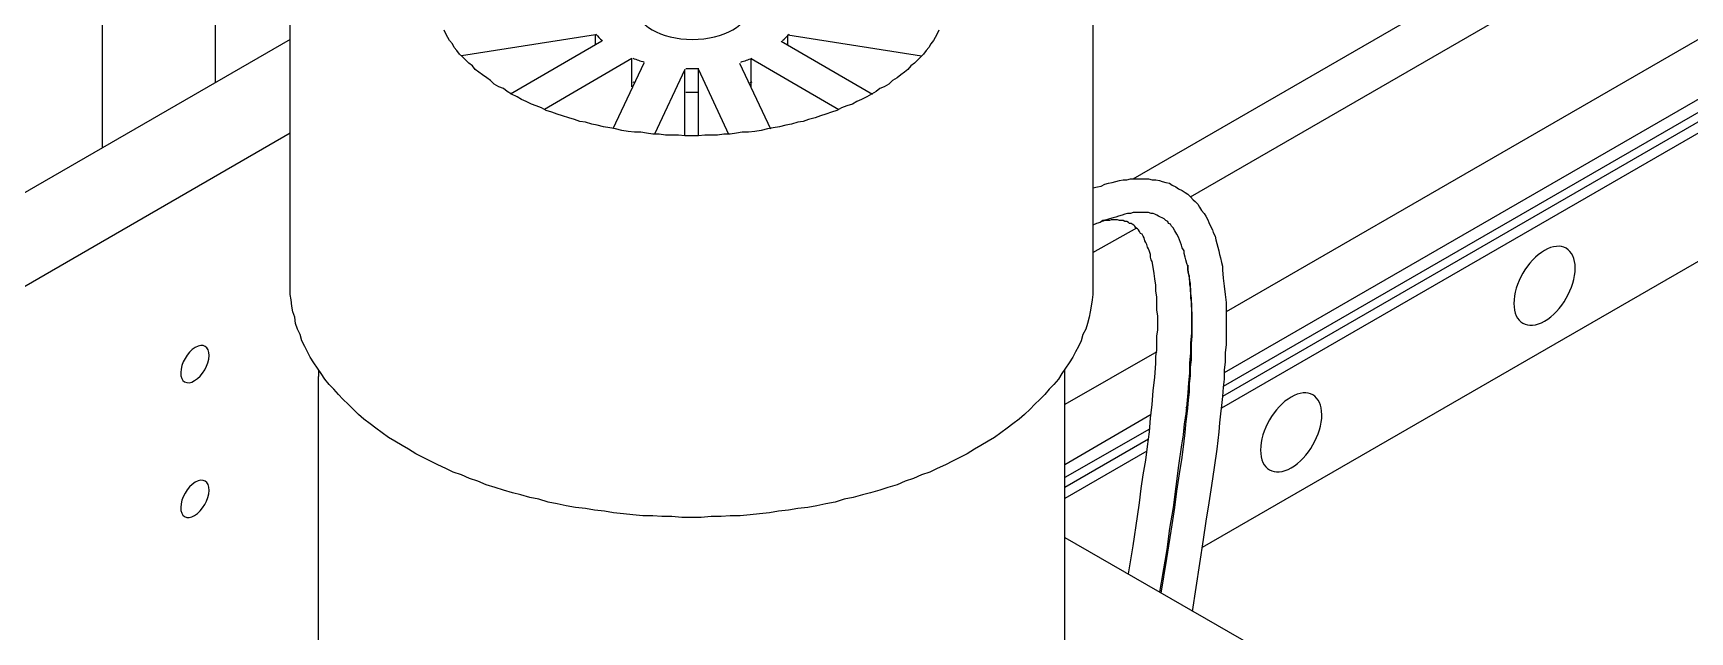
# Model space of a CAD drawing. Extents: x 23 to 317, y -101 to 289.
# Drawn here: x 168.18 to 195.46, y 134.71 to 144.58 of the extents above; entities that cross this region are included whole.
import ezdxf

# ---------------------------------------------------------------- set-up
doc = ezdxf.new("R2010")
doc.units = 0
doc.layers.get('0').update_dxf_attribs({"linetype": 'CONTINUOUS'})

msp = doc.modelspace()

# ---------------------------------------------------------------- linework, layer by layer
at = {"color": 7}
for points in [[(186.293098, 142.179356), (218.502457, 160.775533)], [(187.238666, 141.879176), (219.433016, 160.475352)], [(219.387989, 158.20899), (187.824018, 139.988039)], [(220.558692, 157.533584), (187.763982, 138.5922)], [(220.408602, 157.59362), (187.778991, 138.757299)], [(220.108422, 157.638648), (187.794, 138.982435)], [(220.633737, 157.383494), (187.748973, 138.397083)], [(171.179014, 143.770312), (171.179014, 155.837565)], [(220.633737, 155.267222), (187.433783, 136.100703)], [(169.317895, 142.689663), (169.317895, 153.901401)], [(185.632701, 145.016061), (185.632701, 140.468328), (185.632701, 140.378274), (185.632701, 140.27321), (185.617692, 140.183156), (185.602683, 140.078093), (185.587674, 139.988039), (185.572665, 139.897985), (185.542647, 139.792922), (185.512629, 139.702868), (185.467602, 139.612813), (185.437584, 139.50775), (185.392556, 139.417696), (185.347529, 139.327642), (185.302502, 139.237588), (185.242466, 139.147534), (185.18243, 139.05748), (185.122394, 138.967426), (185.062358, 138.877371), (184.987313, 138.787317), (184.912268, 138.712272), (184.837223, 138.622218), (184.762178, 138.547173), (184.672123, 138.457119), (184.597078, 138.382074), (184.507024, 138.29202), (184.41697, 138.216975), (184.311907, 138.141929), (184.221853, 138.066884), (184.11679, 137.991839), (184.011727, 137.916794), (183.906663, 137.856758), (183.786591, 137.781713), (183.681528, 137.721677), (183.561456, 137.646632), (183.441384, 137.586596), (183.321312, 137.52656), (183.201239, 137.466523), (183.066158, 137.406487), (182.946086, 137.346451), (182.811005, 137.301424), (182.675924, 137.241388), (182.540843, 137.196361), (182.405761, 137.136325), (182.255671, 137.091298), (182.12059, 137.046271), (181.9705, 137.001244), (181.835419, 136.971226), (181.685328, 136.926199), (181.535238, 136.896181), (181.385148, 136.851154), (181.235058, 136.821136), (181.084967, 136.791118), (180.934877, 136.7611), (180.769778, 136.74609), (180.619688, 136.716072), (180.454589, 136.701063), (180.304498, 136.671045), (180.139399, 136.656036), (179.989309, 136.641027), (179.82421, 136.626018), (179.659111, 136.626018), (179.50902, 136.611009), (179.343921, 136.611009), (179.178822, 136.596), (179.028732, 136.596), (178.863632, 136.596), (178.698533, 136.611009), (178.533434, 136.611009), (178.383344, 136.626018), (178.218245, 136.626018), (178.053145, 136.641027), (177.903055, 136.656036), (177.737956, 136.671045), (177.587866, 136.701063), (177.422766, 136.716072), (177.272676, 136.74609), (177.107577, 136.7611), (176.957487, 136.791118), (176.807397, 136.821136), (176.657306, 136.851154), (176.507216, 136.896181), (176.357126, 136.926199), (176.207036, 136.971226), (176.071955, 137.001244), (175.921864, 137.046271), (175.786783, 137.091298), (175.636693, 137.136325), (175.501612, 137.196361), (175.366531, 137.241388), (175.231449, 137.301424), (175.096368, 137.346451), (174.976296, 137.406487), (174.841215, 137.466523), (174.721143, 137.52656), (174.60107, 137.586596), (174.480998, 137.646632), (174.360926, 137.721677), (174.255863, 137.781713), (174.135791, 137.856758), (174.030728, 137.916794), (173.925665, 137.991839), (173.820601, 138.066884), (173.730547, 138.141929), (173.625484, 138.216975), (173.53543, 138.29202), (173.445376, 138.382074), (173.370331, 138.457119), (173.280277, 138.547173), (173.205232, 138.622218), (173.130186, 138.712272), (173.055141, 138.787317), (172.980096, 138.877371), (172.92006, 138.967426), (172.860024, 139.05748), (172.799988, 139.147534), (172.739952, 139.237588), (172.694925, 139.327642), (172.649898, 139.417696), (172.604871, 139.50775), (172.574853, 139.612813), (172.529826, 139.702868), (172.499808, 139.792922), (172.484799, 139.897985), (172.45478, 139.988039), (172.439771, 140.078093), (172.424762, 140.183156), (172.409753, 140.27321), (172.409753, 140.378274), (172.409753, 140.468328), (172.409753, 145.016061)], [(183.096176, 144.625826), (183.066158, 144.56579), (183.03614, 144.505754), (183.006122, 144.460727), (182.961095, 144.400691), (182.931077, 144.340655), (182.88605, 144.295628), (182.841023, 144.235592), (182.795996, 144.190565), (182.73596, 144.130529), (182.690933, 144.085502), (182.630897, 144.040475), (182.58587, 143.980439), (182.525833, 143.935411), (182.465797, 143.890384), (182.405761, 143.845357), (182.330716, 143.80033), (182.27068, 143.740294), (182.195635, 143.695267), (182.12059, 143.665249), (182.060554, 143.620222), (181.985509, 143.575195), (181.910464, 143.530168), (181.82041, 143.485141), (181.745364, 143.455123), (181.670319, 143.410096), (181.580265, 143.380078), (181.490211, 143.35006), (181.415166, 143.305033), (181.325112, 143.275015), (181.235058, 143.244997), (181.145004, 143.214978), (181.054949, 143.18496), (180.949886, 143.154942), (180.859832, 143.124924), (180.769778, 143.109915), (180.664715, 143.079897), (180.574661, 143.064888), (180.469598, 143.03487), (180.364534, 143.019861), (180.27448, 143.004852), (180.169417, 142.974834), (180.064354, 142.959825), (179.959291, 142.944816), (179.854228, 142.944816), (179.764174, 142.929807), (179.659111, 142.914798), (179.554047, 142.914798), (179.448984, 142.899789), (179.343921, 142.899789), (179.238858, 142.899789), (179.133795, 142.88478), (179.028732, 142.88478), (178.908659, 142.88478), (178.803596, 142.899789), (178.698533, 142.899789), (178.59347, 142.899789), (178.488407, 142.914798), (178.383344, 142.914798), (178.278281, 142.929807), (178.188226, 142.944816), (178.083163, 142.944816), (177.9781, 142.959825), (177.873037, 142.974834), (177.767974, 143.004852), (177.67792, 143.019861), (177.572857, 143.03487), (177.467793, 143.064888), (177.377739, 143.079897), (177.272676, 143.109915), (177.182622, 143.124924), (177.092568, 143.154942), (177.002514, 143.18496), (176.897451, 143.214978), (176.807397, 143.244997), (176.717342, 143.275015), (176.627288, 143.305033), (176.552243, 143.35006), (176.462189, 143.380078), (176.387144, 143.410096), (176.29709, 143.455123), (176.222045, 143.485141), (176.147, 143.530168), (176.056946, 143.575195), (175.9819, 143.620222), (175.921864, 143.665249), (175.846819, 143.695267), (175.771774, 143.740294), (175.711738, 143.80033), (175.651702, 143.845357), (175.576657, 143.890384), (175.516621, 143.935411), (175.456585, 143.980439), (175.411558, 144.040475), (175.351522, 144.085502), (175.306494, 144.130529), (175.246458, 144.190565), (175.201431, 144.235592), (175.156404, 144.295628), (175.111377, 144.340655), (175.081359, 144.400691), (175.036332, 144.460727), (175.006314, 144.505754), (174.976296, 144.56579), (174.946278, 144.625826)], [(172.409753, 144.475736), (160.822789, 137.781713), (160.822789, 125.86455), (162.158592, 125.09909), (165.820793, 123.358044)], [(177.437775, 144.550781), (175.231449, 144.205574)], [(177.542839, 144.445718), (176.041936, 143.575195)], [(177.437775, 144.385682), (177.437775, 144.550781)], [(180.499616, 144.445718), (182.000518, 143.575195)], [(180.604679, 144.385682), (180.604679, 144.550781)], [(180.604679, 144.550781), (182.811005, 144.205574)], [(178.038136, 144.160547), (176.59727, 143.320042)], [(178.233254, 144.085502), (177.722947, 143.004852)], [(178.038136, 143.770312), (178.038136, 144.160547)], [(179.809201, 144.085502), (180.319507, 143.004852)], [(180.004318, 143.770312), (180.004318, 144.160547)], [(180.004318, 144.160547), (181.445184, 143.320042)], [(178.908659, 143.980439), (178.413362, 142.914798)], [(178.908659, 143.605213), (178.908659, 143.980439)], [(179.133795, 143.605213), (179.133795, 143.980439)], [(179.133795, 143.980439), (179.629092, 142.914798)], [(178.038136, 143.695267), (178.038136, 143.770312)], [(178.908659, 142.88478), (178.908659, 143.605213)], [(179.133795, 142.88478), (179.133795, 143.605213)], [(180.004318, 143.695267), (180.004318, 143.770312)], [(172.409753, 142.929807), (162.158592, 137.001244), (162.158592, 125.09909)], [(185.632701, 142.029266), (185.707746, 142.044275), (185.767782, 142.059284), (185.827818, 142.089302), (185.887854, 142.104311), (185.94789, 142.11932), (186.007926, 142.134329), (186.067962, 142.149338), (186.127999, 142.164347), (186.188035, 142.164347), (186.248071, 142.179356), (186.308107, 142.179356), (186.368143, 142.179356), (186.428179, 142.179356), (186.488215, 142.179356), (186.548251, 142.179356), (186.608287, 142.164347), (186.668323, 142.164347), (186.728359, 142.149338), (186.773386, 142.134329), (186.833422, 142.11932), (186.893459, 142.104311), (186.938486, 142.074293), (186.998522, 142.044275), (187.043549, 142.014257), (187.103585, 141.984239), (187.148612, 141.954221), (187.193639, 141.924203), (187.238666, 141.879176), (187.283693, 141.834149), (187.313711, 141.804131), (187.358738, 141.759103), (187.388756, 141.714076), (187.418774, 141.65404), (187.463801, 141.609013), (187.493819, 141.563986), (187.523837, 141.50395), (187.538846, 141.458923), (187.568865, 141.398887), (187.598883, 141.338851), (187.613892, 141.293824), (187.64391, 141.233788), (187.658919, 141.173752), (187.673928, 141.113716), (187.688937, 141.053679), (187.703946, 140.993643), (187.718955, 140.933607), (187.733964, 140.873571), (187.748973, 140.798526), (187.763982, 140.73849), (187.763982, 140.678454), (187.778991, 140.543373), (187.794, 140.408292), (187.809009, 140.27321), (187.824018, 140.138129), (187.824018, 140.003048), (187.824018, 139.867967), (187.824018, 139.732886), (187.824018, 139.597804), (187.824018, 139.447714), (187.809009, 139.312633), (187.809009, 139.162543), (187.794, 139.027462), (187.794, 138.877371), (187.778991, 138.74229), (187.763982, 138.5922), (187.748973, 138.44211), (187.733964, 138.307029), (187.718955, 138.156938), (187.703946, 138.006848), (187.673928, 137.721677), (187.628901, 137.421496), (187.583874, 137.121316), (187.538846, 136.836145), (187.493819, 136.535964), (187.448792, 136.235784), (187.268684, 135.050071)], [(186.758377, 135.350252), (186.848432, 135.920594), (186.938486, 136.475928), (186.983513, 136.7611), (187.013531, 137.031262), (187.058558, 137.316433), (187.103585, 137.586596), (187.133603, 137.856758), (187.148612, 137.991839), (187.163621, 138.12692), (187.17863, 138.262002), (187.193639, 138.397083), (187.208648, 138.532164), (187.223657, 138.667245), (187.223657, 138.802326), (187.238666, 138.937408), (187.238666, 139.072489), (187.253675, 139.192561), (187.253675, 139.327642), (187.253675, 139.462723), (187.268684, 139.582795), (187.268684, 139.717877), (187.268684, 139.837949), (187.268684, 139.958021), (187.253675, 140.093102), (187.253675, 140.213174), (187.238666, 140.333246), (187.238666, 140.453319), (187.223657, 140.513355), (187.223657, 140.573391), (187.208648, 140.618418), (187.193639, 140.678454), (187.193639, 140.73849), (187.17863, 140.783517), (187.163621, 140.843553), (187.148612, 140.88858), (187.133603, 140.948616), (187.133603, 140.993643), (187.103585, 141.03867), (187.088576, 141.083698), (187.073567, 141.128725), (187.058558, 141.173752), (187.043549, 141.218779), (187.013531, 141.263806), (186.998522, 141.293824), (186.983513, 141.323842), (186.953495, 141.368869), (186.923477, 141.398887), (186.908468, 141.428905), (186.87845, 141.443914), (186.863441, 141.473932), (186.833422, 141.488941), (186.803404, 141.518959), (186.773386, 141.533968), (186.743368, 141.548977), (186.71335, 141.563986), (186.683332, 141.578995), (186.653314, 141.594004), (186.623296, 141.609013), (186.593278, 141.609013), (186.548251, 141.624022), (186.518233, 141.624022), (186.473206, 141.624022), (186.428179, 141.624022), (186.383152, 141.624022), (186.338125, 141.624022), (186.293098, 141.624022), (186.248071, 141.609013), (186.203044, 141.609013), (186.158017, 141.594004), (186.112989, 141.578995), (186.052953, 141.563986), (186.007926, 141.548977), (185.962899, 141.533968), (185.902863, 141.518959), (185.857836, 141.50395), (185.7978, 141.488941), (185.752773, 141.458923), (185.692737, 141.443914), (185.632701, 141.413896)], [(185.632701, 140.963625), (186.353134, 141.368869)], [(186.218053, 135.665441), (186.293098, 136.130721), (186.368143, 136.611009), (186.398161, 136.836145), (186.428179, 137.076289), (186.458197, 137.301424), (186.503224, 137.541569), (186.533242, 137.766704), (186.56326, 138.006848), (186.578269, 138.231984), (186.608287, 138.457119), (186.623296, 138.682254), (186.653314, 138.907389), (186.668323, 139.132525), (186.668323, 139.252597), (186.683332, 139.35766), (186.683332, 139.477732), (186.683332, 139.582795), (186.698341, 139.687859), (186.698341, 139.807931), (186.698341, 139.912994), (186.683332, 140.018057), (186.683332, 140.12312), (186.683332, 140.228183), (186.668323, 140.333246), (186.668323, 140.423301), (186.653314, 140.528364), (186.638305, 140.618418), (186.623296, 140.723481), (186.608287, 140.813535), (186.593278, 140.843553), (186.578269, 140.88858), (186.578269, 140.933607), (186.56326, 140.978634), (186.548251, 141.023661), (186.533242, 141.053679), (186.518233, 141.098707), (186.503224, 141.128725), (186.488215, 141.158743), (186.473206, 141.20377), (186.458197, 141.233788), (186.443188, 141.263806), (186.41317, 141.278815), (186.398161, 141.308833), (186.383152, 141.338851), (186.368143, 141.35386), (186.338125, 141.368869), (186.323116, 141.398887), (186.308107, 141.413896), (186.278089, 141.428905), (186.26308, 141.443914), (186.233062, 141.443914), (186.218053, 141.458923), (186.188035, 141.473932), (186.158017, 141.473932), (186.127999, 141.488941), (186.09798, 141.488941), (186.067962, 141.488941), (186.037944, 141.50395), (186.007926, 141.50395), (185.977908, 141.50395), (185.932881, 141.50395), (185.902863, 141.488941), (185.857836, 141.488941), (185.827818, 141.488941), (185.782791, 141.473932)], [(187.193639, 140.753499), (187.193639, 140.678454), (187.208648, 140.603409), (187.223657, 140.513355), (187.223657, 140.43831), (187.238666, 140.363265), (187.238666, 140.288219), (187.238666, 140.213174), (187.253675, 140.12312), (187.253675, 139.97303), (187.253675, 139.807931), (187.253675, 139.642832), (187.238666, 139.477732), (187.238666, 139.312633), (187.223657, 139.147534), (187.223657, 138.982435), (187.208648, 138.817335), (187.193639, 138.652236), (187.17863, 138.472128), (187.163621, 138.307029), (187.133603, 138.141929), (187.118594, 137.961821), (187.088576, 137.796722), (187.043549, 137.451514), (186.998522, 137.106307), (186.953495, 136.7611), (186.893459, 136.415892), (186.848432, 136.070685), (186.728359, 135.365261)], [(187.268684, 139.657841), (187.253675, 139.657841)], [(186.683332, 139.327642), (185.167421, 138.457119)], [(172.875033, 139.027462), (172.875033, 138.922399)], [(172.875033, 131.68805), (172.875033, 138.922399)], [(185.167421, 138.922399), (185.167421, 139.027462)], [(185.167421, 131.68805), (185.167421, 138.922399)], [(187.208648, 138.652236), (187.193639, 138.637227)], [(187.193639, 138.427101), (187.163621, 138.397083)], [(186.593278, 138.29202), (185.167421, 137.466523)], [(187.17863, 138.262002), (187.148612, 138.246993)], [(186.56326, 138.051875), (185.167421, 137.256397)], [(186.548251, 137.886776), (185.167421, 137.091298)], [(187.148612, 138.051875), (187.118594, 138.036866)], [(186.518233, 137.691659), (185.167421, 136.91119)], [(185.167421, 136.265802), (188.844631, 134.14953)], [(186.818413, 135.740486), (186.788395, 135.725477)]]:
    msp.add_lwpolyline(points, dxfattribs=at)
for points in [[(178.098172, 145.023565), (178.098172, 144.721008), (178.518158, 144.475736), (179.036236, 144.475736)], [(179.036236, 144.475736), (179.554315, 144.475736), (179.9743, 144.721008), (179.9743, 145.023565)], [(177.445053, 144.56422), (177.477086, 144.527142), (177.512968, 144.491217), (177.552502, 144.456643)], [(180.51997, 144.456643), (180.559505, 144.491217), (180.595387, 144.527142), (180.627419, 144.56422)], [(178.055501, 144.16588), (178.115312, 144.143026), (178.177459, 144.122284), (178.241602, 144.103768)], [(179.830871, 144.103768), (179.895013, 144.122284), (179.95716, 144.143026), (180.016971, 144.16588)], [(178.928875, 143.997322), (179.000384, 143.994823), (179.072088, 143.994823), (179.143597, 143.997322)], [(178.055501, 143.775645), (178.065411, 143.771858), (178.075387, 143.768129), (178.085426, 143.764458)], [(178.928875, 143.607088), (179.000384, 143.604588), (179.072088, 143.604588), (179.143597, 143.607088)], [(179.987046, 143.764458), (179.997085, 143.768129), (180.007061, 143.771858), (180.016971, 143.775645)], [(193.574474, 140.706461), (193.574078, 141.02817), (193.347749, 141.158831), (193.068954, 140.998301)], [(193.068954, 140.998301), (192.790159, 140.837771), (192.564472, 140.446839), (192.564868, 140.125131)], [(193.070387, 139.833291), (193.349182, 139.993821), (193.574869, 140.384753), (193.574474, 140.706461)], [(192.564868, 140.125131), (192.565263, 139.803422), (192.791592, 139.672761), (193.070387, 139.833291)], [(171.07559, 139.265497), (171.078075, 139.416343), (170.975198, 139.475734), (170.845809, 139.398151)], [(170.845809, 139.398151), (170.71642, 139.320568), (170.609515, 139.13539), (170.607031, 138.984544)], [(170.836813, 138.85189), (170.966202, 138.929473), (171.073106, 139.114651), (171.07559, 139.265497)], [(170.607031, 138.984544), (170.604547, 138.833698), (170.707424, 138.774307), (170.836813, 138.85189)], [(189.401966, 138.290009), (189.40157, 138.611718), (189.175241, 138.742379), (188.896446, 138.581849)], [(188.896446, 138.581849), (188.617651, 138.421318), (188.391964, 138.030387), (188.39236, 137.708678)], [(188.89788, 137.416839), (189.176674, 137.577369), (189.402362, 137.968301), (189.401966, 138.290009)], [(188.39236, 137.708678), (188.392756, 137.38697), (188.619085, 137.256309), (188.89788, 137.416839)], [(171.07559, 137.044162), (171.078075, 137.195007), (170.975198, 137.254399), (170.845809, 137.176816)], [(170.845809, 137.176816), (170.71642, 137.099233), (170.609515, 136.914055), (170.607031, 136.763209)], [(170.836813, 136.630555), (170.966202, 136.708137), (171.073106, 136.893316), (171.07559, 137.044162)], [(170.607031, 136.763209), (170.604547, 136.612363), (170.707424, 136.552972), (170.836813, 136.630555)]]:
    msp.add_open_spline(points, degree=3, dxfattribs=at)

doc.saveas('drawing.dxf')
